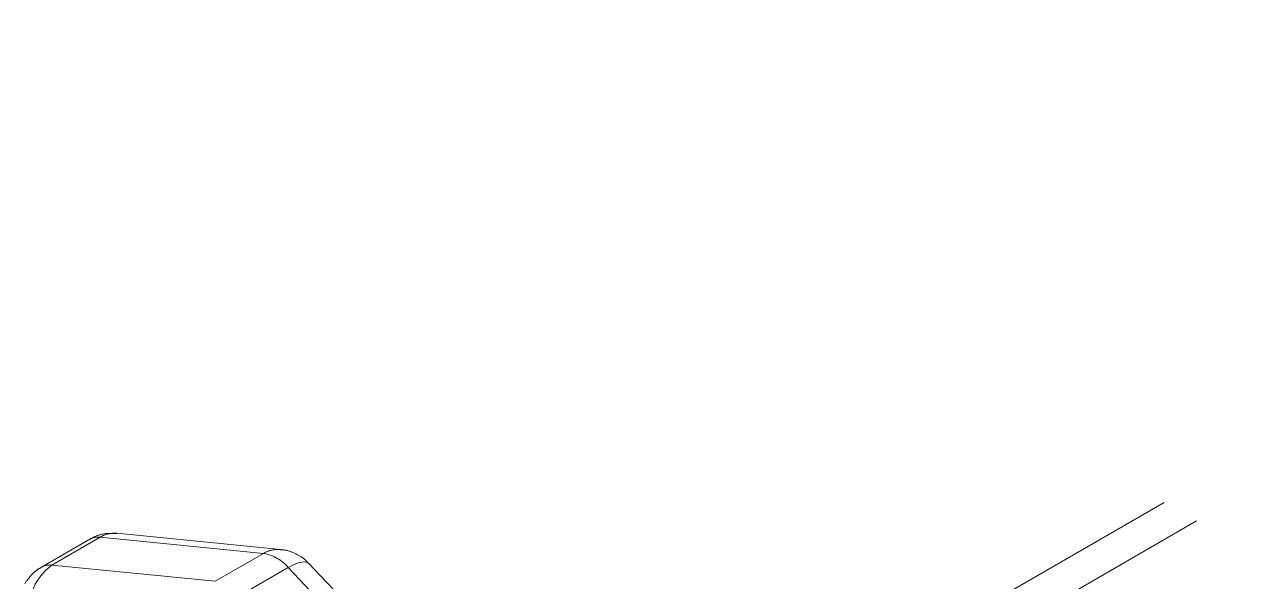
# Paper-space layout 'Blatt1' of a CAD drawing. Header units: millimetres. Extents: x 0 to 1189, y 0 to 841.
# Drawn here: x 851.14 to 861.99, y 186.95 to 191.84 of the extents above; entities that cross this region are included whole.
import ezdxf

# ---------------------------------------------------------------- set-up
doc = ezdxf.new("R2010")
doc.units = ezdxf.units.MM
doc.linetypes.add('PHANTOM', pattern=[12.7, 6.35, -1.27, 1.27, -1.27, 1.27, -1.27])

psp = doc.layouts.new('Blatt1')

# ---------------------------------------------------------------- linework, layer by layer
at = {"color": 7, "linetype": 'PHANTOM', "lineweight": 18}
for p, q in [((855.648, 184.469), (868.41, 191.836)), ((855.931, 184.306), (868.41, 191.509)), ((851.716, 187.32), (851.291, 187.075)), ((853.389, 187.23), (851.955, 187.372)), ((855.074, 185.593), (853.64, 187.107))]:
    psp.add_line(p, q, dxfattribs=at)
at = {"color": 8, "linetype": 'PHANTOM', "lineweight": 18}
for p, q in [((851.807, 187.338), (851.383, 187.093)), ((851.807, 187.338), (853.242, 187.196)), ((852.817, 186.951), (851.383, 187.093)), ((852.817, 186.951), (853.242, 187.196)), ((853.458, 187.071), (853.034, 186.826)), ((853.458, 187.071), (854.892, 185.557))]:
    psp.add_line(p, q, dxfattribs=at)
at = {"color": 8, "linetype": 'PHANTOM', "lineweight": 18, "flags": 128}
psp.add_lwpolyline([(853.64, 187.107), (853.626, 187.116), (853.597, 187.121), (853.558, 187.115), (853.511, 187.098), (853.458, 187.071)], dxfattribs=at)
at = {"color": 7, "linetype": 'PHANTOM', "lineweight": 18}
for centre, radius, start, end in [((851.789, 187.188), 0.151, 83.0067, 118.977), ((851.933, 187.129), 0.244, 84.8286, 120.9737)]:
    psp.add_arc(centre, radius, start, end, dxfattribs=at)
at = {"color": 8, "linetype": 'PHANTOM', "lineweight": 18}
for centre, radius, start, end in [((853.367, 186.987), 0.244, 84.9743, 120.9711), ((851.655, 186.71), 0.469, 125.379, 197.9931), ((851.365, 186.943), 0.151, 83.0096, 118.8629), ((853.176, 186.832), 0.37, 40.2667, 79.7387)]:
    psp.add_arc(centre, radius, start, end, dxfattribs=at)
at = {"color": 7, "linetype": 'PHANTOM', "lineweight": 18}
for points, knots in [([(851.953, 187.369), (851.922, 187.371), (851.856, 187.375), (851.774, 187.352), (851.73, 187.326), (851.717, 187.318)], [0, 0, 0, 0, 0.378796, 0.803699, 1, 1, 1, 1]), ([(853.638, 187.104), (853.63, 187.114), (853.598, 187.153), (853.52, 187.196), (853.441, 187.228), (853.396, 187.227), (853.388, 187.227)], [0, 0, 0, 0, 0.135619, 0.521262, 0.91746, 1, 1, 1, 1]), ([(851.293, 187.073), (851.282, 187.068), (851.251, 187.052), (851.198, 187.005), (851.165, 186.957), (851.145, 186.929)], [0, 0, 0, 0, 0.168477, 0.499519, 1, 1, 1, 1])]:
    psp.add_open_spline(points, degree=3, knots=knots, dxfattribs=at)

doc.saveas('drawing.dxf')
